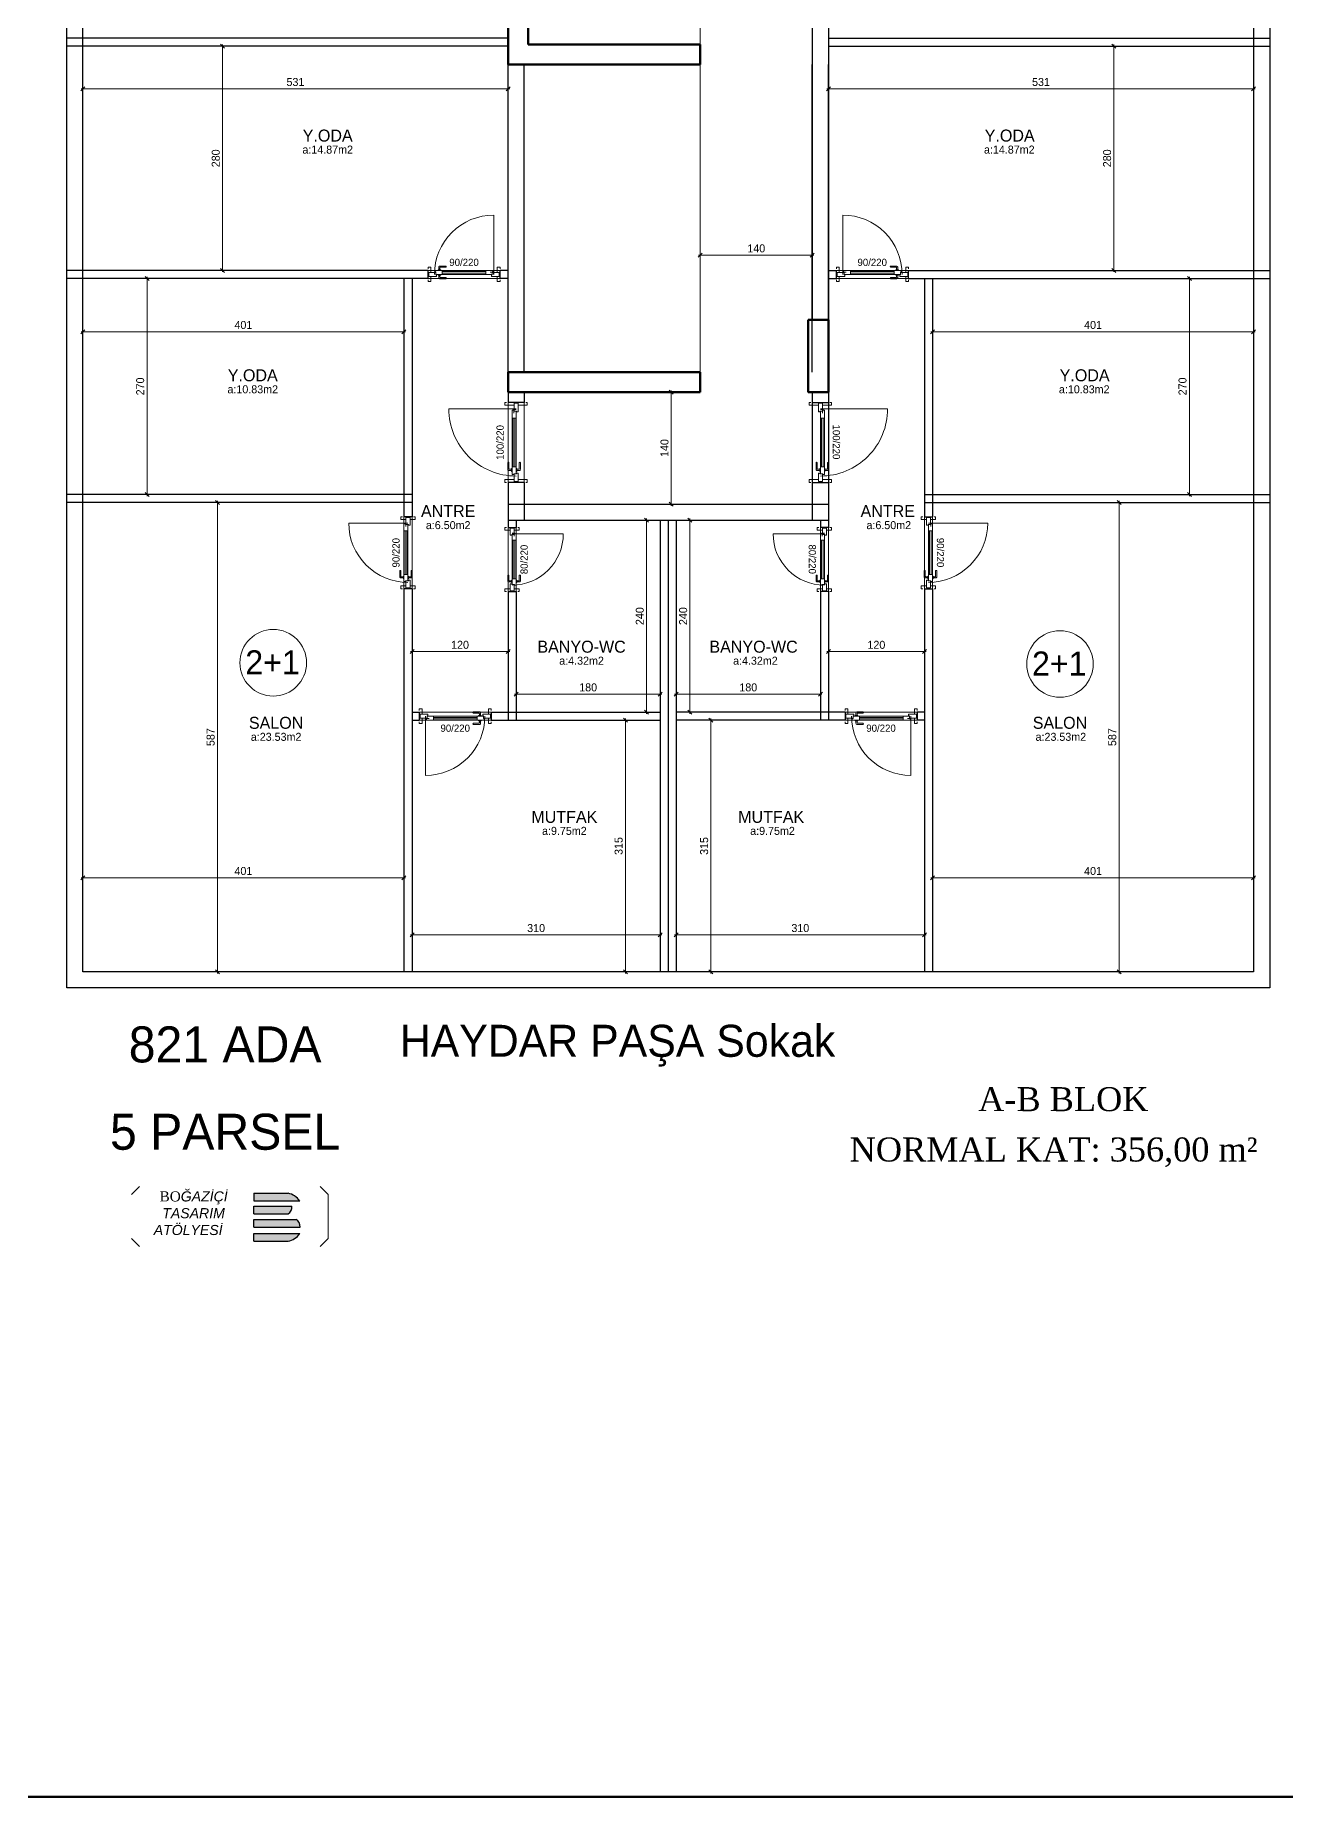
# Model space of a CAD drawing. Header units: centimetres. Extents: x 562865 to 1310255, y -148070 to 32737.
# Drawn here: x 620507 to 622069, y 1508 to 3708 of the extents above; entities that cross this region are included whole.
import ezdxf
from ezdxf.enums import TextEntityAlignment as Align

# ---------------------------------------------------------------- set-up
doc = ezdxf.new("R2010")
doc.units = ezdxf.units.CM
doc.header["$LTSCALE"] = 2.5
doc.layers.get('0').update_dxf_attribs({"color": 86})
for name, color, linetype, lineweight in [('_grns-03_Arka', 33, 'Continuous', 0), ('DUVAR', 4, 'Continuous', 30), ('duvar-kesim', 7, 'Continuous', 0), ('iç ölçü', 106, 'Continuous', 18), ('kapi', 9, 'Continuous', 0), ('kolon', 1, 'Continuous', 53), ('Z_YOL_ADI', 7, 'Continuous', 0)]:
    doc.layers.add(name, color=color, linetype=linetype, lineweight=lineweight)
for name, color, linetype in [('alan', 7, 'Continuous'), ('kapi-yazi', 7, 'Continuous'), ('mahal', 7, 'Continuous')]:
    doc.layers.add(name, color=color, linetype=linetype)
doc.styles.add('autodim', font='times.ttf')
doc.styles.add('PINAR', font='comic.ttf')
doc.dimstyles.new('TEMİZ ÖLÇÜ', dxfattribs={"dimtxt": 10, "dimasz": 5, "dimexe": 1.8, "dimexo": 0.625, "dimgap": 3, "dimtad": 1, "dimdec": 0, "dimrnd": 0.5, "dimzin": 1, "dimdsep": 46, "dimtxsty": 'PINAR', "dimblk": 'OBLIQUE', "dimcen": 0.9, "dimdle": 2, "dimclrd": 256, "dimclre": 256, "dimclrt": 7, "dimadec": 0, "dimazin": 0, "dimtfac": 1, "dimtdec": 0, "dimtofl": 0, "dimtmove": 2, "dimatfit": 2, "dimfxl": 10, "dimfxlon": 1, "dimlwd": -1, "dimlwe": -1, "dimarcsym": 0})

# ---------------------------------------------------------------- blocks, each defined once
blk = doc.blocks.new('fm-door1')
at = {"linetype": 'Continuous'}
for p, q in [((0, 25), (0, -25)), ((100, 25), (0, 25)), ((80, 32), (80, 0)), ((84, 28), (128, 28)), ((90, 50), (910, 50)), ((90, 50), (90, 30)), ((100, 30), (90, 30)), ((100, 30), (100, -5)), ((100, 30), (100, -5)), ((100, 0), (900, 0)), ((190, 50), (190, 0)), ((810, 50), (810, 0)), ((910, 30), (900, 30)), ((900, 30), (900, -5)), ((900, 25), (1000, 25)), ((910, 50), (910, 30)), ((1000, 25), (1000, -25)), ((110, -25), (0, -25)), ((100, -5), (110, -5)), ((110, -5), (100, -5)), ((110, -5), (110, -25)), ((110, -25), (110, -5)), ((890, -25), (890, -5)), ((890, -5), (900, -5)), ((890, -25), (1000, -25))]:
    blk.add_line(p, q, dxfattribs=at)
at = {"color": 8, "linetype": 'Continuous'}
for p, q in [((190, 35), (810, 35)), ((190, 15), (810, 15))]:
    blk.add_line(p, q, dxfattribs=at)
at = {"linetype": 'Continuous'}
for points in [[(858, 58), (858, 89, 0.414214), (842, 104), (759, 104, 1), (759, 89), (835, 89, -0.414214), (842, 81), (842, 58)], [(858, -8), (858, -39, -0.414214), (842, -54), (759, -54, -1), (759, -39), (835, -39, 0.414214), (842, -31), (842, -8)]]:
    blk.add_lwpolyline(points, format="xyb", dxfattribs=at)
for points in [[(869, 50), (869, 58), (831, 58), (831, 50)], [(869, 0), (869, -8), (831, -8), (831, 0)]]:
    blk.add_lwpolyline(points, dxfattribs=at)
blk.add_circle((84, 32), 4.26, dxfattribs=at)
blk = doc.blocks.new('_Oblique')
at = {"color": 0, "linetype": 'ByBlock', "lineweight": -2}
blk.add_line((-0.5, -0.5), (0.5, 0.5), dxfattribs=at)
blk = doc.blocks.new('*D1043')
at = {"layer": 'Defpoints', "color": 0}
for p in [(620632.1, 3404.7), (620632.1, 3134.7), (620646.8, 3134.7)]:
    blk.add_point(p, dxfattribs=at)
at = {"layer": 'iç ölçü'}
for p, q in [((620636.8, 3404.7), (620648.6, 3404.7)), ((620646.8, 3406.7), (620646.8, 3132.7)), ((620636.8, 3134.7), (620648.6, 3134.7))]:
    blk.add_line(p, q, dxfattribs=at)
at = {"layer": 'iç ölçü', "linetype": 'ByBlock', "xscale": 5, "yscale": 5, "zscale": 5}
for p, rotation in [((620646.8, 3404.7), 90), ((620646.8, 3134.7), 270)]:
    blk.add_blockref('_Oblique', p, dxfattribs=dict(at, rotation=rotation))
at = {"layer": 'iç ölçü', "color": 7, "insert": (620638.3, 3269.7), "char_height": 10, "attachment_point": 5, "rotation": 90, "style": 'PINAR'}
blk.add_mtext('270', dxfattribs=at)
blk = doc.blocks.new('*D1044')
at = {"layer": 'Defpoints', "color": 0}
for p in [(620566.5, 3365.2), (620967.7, 3365.2), (620967.7, 3338)]:
    blk.add_point(p, dxfattribs=at)
at = {"layer": 'iç ölçü'}
for p, q in [((620566.5, 3348), (620566.5, 3336.2)), ((620967.7, 3348), (620967.7, 3336.2)), ((620564.5, 3338), (620969.7, 3338))]:
    blk.add_line(p, q, dxfattribs=at)
at = {"layer": 'iç ölçü', "linetype": 'ByBlock', "xscale": 5, "yscale": 5, "zscale": 5, "rotation": 180}
blk.add_blockref('_Oblique', (620566.5, 3338), dxfattribs=at)
at = {"layer": 'iç ölçü', "linetype": 'ByBlock', "xscale": 5, "yscale": 5, "zscale": 5}
blk.add_blockref('_Oblique', (620967.7, 3338), dxfattribs=at)
at = {"layer": 'iç ölçü', "color": 7, "insert": (620767.1, 3346.4), "char_height": 10, "attachment_point": 5, "style": 'PINAR'}
blk.add_mtext('401', dxfattribs=at)
blk = doc.blocks.new('*D1045')
at = {"layer": 'Defpoints', "color": 0}
for p in [(620833.4, 3694.7), (620741, 3414.7), (620833.4, 3414.7)]:
    blk.add_point(p, dxfattribs=at)
at = {"layer": 'iç ölçü'}
for p, q in [((620751, 3694.7), (620739.2, 3694.7)), ((620741, 3696.7), (620741, 3412.7)), ((620751, 3414.7), (620739.2, 3414.7))]:
    blk.add_line(p, q, dxfattribs=at)
at = {"layer": 'iç ölçü', "linetype": 'ByBlock', "xscale": 5, "yscale": 5, "zscale": 5}
for p, rotation in [((620741, 3694.7), 90), ((620741, 3414.7), 270)]:
    blk.add_blockref('_Oblique', p, dxfattribs=dict(at, rotation=rotation))
at = {"layer": 'iç ölçü', "color": 7, "insert": (620732.6, 3554.7), "char_height": 10, "attachment_point": 5, "rotation": 90, "style": 'PINAR'}
blk.add_mtext('280', dxfattribs=at)
blk = doc.blocks.new('*D1046')
at = {"layer": 'Defpoints', "color": 0}
for p in [(620566.5, 3640.6), (621097.7, 3641.6), (621097.7, 3640.6)]:
    blk.add_point(p, dxfattribs=at)
at = {"layer": 'iç ölçü'}
for p, q in [((620564.5, 3641.6), (621099.7, 3641.6)), ((620566.5, 3641.2), (620566.5, 3643.4)), ((621097.7, 3641.2), (621097.7, 3643.4))]:
    blk.add_line(p, q, dxfattribs=at)
at = {"layer": 'iç ölçü', "linetype": 'ByBlock', "xscale": 5, "yscale": 5, "zscale": 5, "rotation": 180}
blk.add_blockref('_Oblique', (620566.5, 3641.6), dxfattribs=at)
at = {"layer": 'iç ölçü', "linetype": 'ByBlock', "xscale": 5, "yscale": 5, "zscale": 5}
blk.add_blockref('_Oblique', (621097.7, 3641.6), dxfattribs=at)
at = {"layer": 'iç ölçü', "color": 7, "insert": (620832.1, 3650), "char_height": 10, "attachment_point": 5, "style": 'PINAR'}
blk.add_mtext('531', dxfattribs=at)
blk = doc.blocks.new('*D1047')
at = {"layer": 'Defpoints', "color": 0}
for p in [(620812.5, 3124.7), (620734.6, 2538.3), (620812.5, 2538.3)]:
    blk.add_point(p, dxfattribs=at)
at = {"layer": 'iç ölçü'}
for p, q in [((620734.6, 3126.7), (620734.6, 2536.3)), ((620744.6, 3124.7), (620732.8, 3124.7)), ((620744.6, 2538.3), (620732.8, 2538.3))]:
    blk.add_line(p, q, dxfattribs=at)
at = {"layer": 'iç ölçü', "linetype": 'ByBlock', "xscale": 5, "yscale": 5, "zscale": 5}
for p, rotation in [((620734.6, 3124.7), 90), ((620734.6, 2538.3), 270)]:
    blk.add_blockref('_Oblique', p, dxfattribs=dict(at, rotation=rotation))
at = {"layer": 'iç ölçü', "color": 7, "insert": (620726.2, 2831.5), "char_height": 10, "attachment_point": 5, "rotation": 90, "style": 'PINAR'}
blk.add_mtext('587', dxfattribs=at)
blk = doc.blocks.new('*D1048')
at = {"layer": 'Defpoints', "color": 0}
for p in [(620566.5, 2678.1), (620967.7, 2678.1), (620967.7, 2655.8)]:
    blk.add_point(p, dxfattribs=at)
at = {"layer": 'iç ölçü'}
for p, q in [((620566.5, 2665.8), (620566.5, 2654)), ((620967.7, 2665.8), (620967.7, 2654)), ((620564.5, 2655.8), (620969.7, 2655.8))]:
    blk.add_line(p, q, dxfattribs=at)
at = {"layer": 'iç ölçü', "linetype": 'ByBlock', "xscale": 5, "yscale": 5, "zscale": 5, "rotation": 180}
blk.add_blockref('_Oblique', (620566.5, 2655.8), dxfattribs=at)
at = {"layer": 'iç ölçü', "linetype": 'ByBlock', "xscale": 5, "yscale": 5, "zscale": 5}
blk.add_blockref('_Oblique', (620967.7, 2655.8), dxfattribs=at)
at = {"layer": 'iç ölçü', "color": 7, "insert": (620767.1, 2664.2), "char_height": 10, "attachment_point": 5, "style": 'PINAR'}
blk.add_mtext('401', dxfattribs=at)
blk = doc.blocks.new('*D1049')
at = {"layer": 'Defpoints', "color": 0}
for p in [(621182.2, 2852.7), (621182.2, 2538.3), (621244.3, 2538.3)]:
    blk.add_point(p, dxfattribs=at)
at = {"layer": 'iç ölçü'}
for p, q in [((621234.3, 2852.7), (621246.1, 2852.7)), ((621244.3, 2854.7), (621244.3, 2536.3)), ((621234.3, 2538.3), (621246.1, 2538.3))]:
    blk.add_line(p, q, dxfattribs=at)
at = {"layer": 'iç ölçü', "linetype": 'ByBlock', "xscale": 5, "yscale": 5, "zscale": 5}
for p, rotation in [((621244.3, 2852.7), 90), ((621244.3, 2538.3), 270)]:
    blk.add_blockref('_Oblique', p, dxfattribs=dict(at, rotation=rotation))
at = {"layer": 'iç ölçü', "color": 7, "insert": (621235.8, 2695.5), "char_height": 10, "attachment_point": 5, "rotation": 90, "style": 'PINAR'}
blk.add_mtext('315', dxfattribs=at)
blk = doc.blocks.new('*D1050')
at = {"layer": 'Defpoints', "color": 0}
for p in [(620977.7, 2605.6), (621287.7, 2605.6), (620977.7, 2584.4)]:
    blk.add_point(p, dxfattribs=at)
at = {"layer": 'iç ölçü'}
for p, q in [((621289.7, 2584.4), (620975.7, 2584.4)), ((620977.7, 2594.4), (620977.7, 2582.6)), ((621287.7, 2594.4), (621287.7, 2582.6))]:
    blk.add_line(p, q, dxfattribs=at)
at = {"layer": 'iç ölçü', "linetype": 'ByBlock', "xscale": 5, "yscale": 5, "zscale": 5, "rotation": 180}
blk.add_blockref('_Oblique', (620977.7, 2584.4), dxfattribs=at)
at = {"layer": 'iç ölçü', "linetype": 'ByBlock', "xscale": 5, "yscale": 5, "zscale": 5}
blk.add_blockref('_Oblique', (621287.7, 2584.4), dxfattribs=at)
at = {"layer": 'iç ölçü', "color": 7, "insert": (621132.7, 2592.9), "char_height": 10, "attachment_point": 5, "style": 'PINAR'}
blk.add_mtext('310', dxfattribs=at)
blk = doc.blocks.new('*D1051')
at = {"layer": 'Defpoints', "color": 0}
for p in [(621219.7, 3102.7), (621270.6, 3102.7), (621219.7, 2862.7)]:
    blk.add_point(p, dxfattribs=at)
at = {"layer": 'iç ölçü'}
for p, q in [((621270.6, 2860.7), (621270.6, 3104.7)), ((621260.6, 3102.7), (621272.4, 3102.7)), ((621260.6, 2862.7), (621272.4, 2862.7))]:
    blk.add_line(p, q, dxfattribs=at)
at = {"layer": 'iç ölçü', "linetype": 'ByBlock', "xscale": 5, "yscale": 5, "zscale": 5}
for p, rotation in [((621270.6, 3102.7), 90), ((621270.6, 2862.7), 270)]:
    blk.add_blockref('_Oblique', p, dxfattribs=dict(at, rotation=rotation))
at = {"layer": 'iç ölçü', "color": 7, "insert": (621262.2, 2982.7), "char_height": 10, "attachment_point": 5, "rotation": 90, "style": 'PINAR'}
blk.add_mtext('240', dxfattribs=at)
blk = doc.blocks.new('*D1052')
at = {"layer": 'Defpoints', "color": 0}
for p in [(621287.7, 3051.9), (621107.7, 2983.8), (621107.7, 2885.2)]:
    blk.add_point(p, dxfattribs=at)
at = {"layer": 'iç ölçü'}
for p, q in [((621289.7, 2885.2), (621105.7, 2885.2)), ((621107.7, 2895.2), (621107.7, 2883.4)), ((621287.7, 2895.2), (621287.7, 2883.4))]:
    blk.add_line(p, q, dxfattribs=at)
at = {"layer": 'iç ölçü', "linetype": 'ByBlock', "xscale": 5, "yscale": 5, "zscale": 5, "rotation": 180}
blk.add_blockref('_Oblique', (621107.7, 2885.2), dxfattribs=at)
at = {"layer": 'iç ölçü', "linetype": 'ByBlock', "xscale": 5, "yscale": 5, "zscale": 5}
blk.add_blockref('_Oblique', (621287.7, 2885.2), dxfattribs=at)
at = {"layer": 'iç ölçü', "color": 7, "insert": (621197.7, 2893.6), "char_height": 10, "attachment_point": 5, "style": 'PINAR'}
blk.add_mtext('180', dxfattribs=at)
blk = doc.blocks.new('*D1053')
at = {"layer": 'Defpoints', "color": 0}
for p in [(620977.7, 2938.4), (620977.7, 2907.1), (621097.7, 2907.1)]:
    blk.add_point(p, dxfattribs=at)
at = {"layer": 'iç ölçü'}
for p, q in [((621099.7, 2938.4), (620975.7, 2938.4)), ((620977.7, 2928.4), (620977.7, 2940.2)), ((621097.7, 2928.4), (621097.7, 2940.2))]:
    blk.add_line(p, q, dxfattribs=at)
at = {"layer": 'iç ölçü', "linetype": 'ByBlock', "xscale": 5, "yscale": 5, "zscale": 5, "rotation": 180}
blk.add_blockref('_Oblique', (620977.7, 2938.4), dxfattribs=at)
at = {"layer": 'iç ölçü', "linetype": 'ByBlock', "xscale": 5, "yscale": 5, "zscale": 5}
blk.add_blockref('_Oblique', (621097.7, 2938.4), dxfattribs=at)
at = {"layer": 'iç ölçü', "color": 7, "insert": (621037.7, 2946.8), "char_height": 10, "attachment_point": 5, "style": 'PINAR'}
blk.add_mtext('120', dxfattribs=at)
blk = doc.blocks.new('*D1054')
at = {"layer": 'Defpoints', "color": 0}
for p in [(621253.2, 3262.7), (621253.2, 3122.7), (621301.5, 3122.7)]:
    blk.add_point(p, dxfattribs=at)
at = {"layer": 'iç ölçü'}
for p, q in [((621291.5, 3262.7), (621303.3, 3262.7)), ((621301.5, 3264.7), (621301.5, 3120.7)), ((621291.5, 3122.7), (621303.3, 3122.7))]:
    blk.add_line(p, q, dxfattribs=at)
at = {"layer": 'iç ölçü', "linetype": 'ByBlock', "xscale": 5, "yscale": 5, "zscale": 5}
for p, rotation in [((621301.5, 3262.7), 90), ((621301.5, 3122.7), 270)]:
    blk.add_blockref('_Oblique', p, dxfattribs=dict(at, rotation=rotation))
at = {"layer": 'iç ölçü', "color": 7, "insert": (621293.1, 3192.7), "char_height": 10, "attachment_point": 5, "rotation": 90, "style": 'PINAR'}
blk.add_mtext('140', dxfattribs=at)
blk = doc.blocks.new('*D1055')
at = {"layer": 'Defpoints', "color": 0}
for p in [(621477.7, 3433.7), (621337.7, 3414.4), (621477.7, 3414.4)]:
    blk.add_point(p, dxfattribs=at)
at = {"layer": 'iç ölçü'}
for p, q in [((621335.7, 3433.7), (621479.7, 3433.7)), ((621337.7, 3423.7), (621337.7, 3435.5)), ((621477.7, 3423.7), (621477.7, 3435.5))]:
    blk.add_line(p, q, dxfattribs=at)
at = {"layer": 'iç ölçü', "linetype": 'ByBlock', "xscale": 5, "yscale": 5, "zscale": 5, "rotation": 180}
blk.add_blockref('_Oblique', (621337.7, 3433.7), dxfattribs=at)
at = {"layer": 'iç ölçü', "linetype": 'ByBlock', "xscale": 5, "yscale": 5, "zscale": 5}
blk.add_blockref('_Oblique', (621477.7, 3433.7), dxfattribs=at)
at = {"layer": 'iç ölçü', "color": 7, "insert": (621407.7, 3442.1), "char_height": 10, "attachment_point": 5, "style": 'PINAR'}
blk.add_mtext('140', dxfattribs=at)
blk = doc.blocks.new('*D1056')
at = {"layer": 'Defpoints', "color": 0}
for p in [(621963.4, 3404.7), (621948.6, 3134.7), (621963.4, 3134.7)]:
    blk.add_point(p, dxfattribs=at)
at = {"layer": 'iç ölçü'}
for p, q in [((621958.6, 3404.7), (621946.8, 3404.7)), ((621948.6, 3406.7), (621948.6, 3132.7)), ((621958.6, 3134.7), (621946.8, 3134.7))]:
    blk.add_line(p, q, dxfattribs=at)
at = {"layer": 'iç ölçü', "linetype": 'ByBlock', "xscale": 5, "yscale": 5, "zscale": 5}
for p, rotation in [((621948.6, 3404.7), 90), ((621948.6, 3134.7), 270)]:
    blk.add_blockref('_Oblique', p, dxfattribs=dict(at, rotation=rotation))
at = {"layer": 'iç ölçü', "color": 7, "insert": (621940.1, 3269.7), "char_height": 10, "attachment_point": 5, "rotation": 90, "style": 'PINAR'}
blk.add_mtext('270', dxfattribs=at)
blk = doc.blocks.new('*D1057')
at = {"layer": 'Defpoints', "color": 0}
for p in [(621627.7, 3365.2), (622028.9, 3365.2), (621627.7, 3338)]:
    blk.add_point(p, dxfattribs=at)
at = {"layer": 'iç ölçü'}
for p, q in [((621627.7, 3348), (621627.7, 3336.2)), ((622028.9, 3348), (622028.9, 3336.2)), ((622030.9, 3338), (621625.7, 3338))]:
    blk.add_line(p, q, dxfattribs=at)
at = {"layer": 'iç ölçü', "linetype": 'ByBlock', "xscale": 5, "yscale": 5, "zscale": 5, "rotation": 180}
blk.add_blockref('_Oblique', (621627.7, 3338), dxfattribs=at)
at = {"layer": 'iç ölçü', "linetype": 'ByBlock', "xscale": 5, "yscale": 5, "zscale": 5}
blk.add_blockref('_Oblique', (622028.9, 3338), dxfattribs=at)
at = {"layer": 'iç ölçü', "color": 7, "insert": (621828.3, 3346.4), "char_height": 10, "attachment_point": 5, "style": 'PINAR'}
blk.add_mtext('401', dxfattribs=at)
blk = doc.blocks.new('*D1058')
at = {"layer": 'Defpoints', "color": 0}
for p in [(621762, 3694.7), (621762, 3414.7), (621854.4, 3414.7)]:
    blk.add_point(p, dxfattribs=at)
at = {"layer": 'iç ölçü'}
for p, q in [((621844.4, 3694.7), (621856.2, 3694.7)), ((621854.4, 3696.7), (621854.4, 3412.7)), ((621844.4, 3414.7), (621856.2, 3414.7))]:
    blk.add_line(p, q, dxfattribs=at)
at = {"layer": 'iç ölçü', "linetype": 'ByBlock', "xscale": 5, "yscale": 5, "zscale": 5}
for p, rotation in [((621854.4, 3694.7), 90), ((621854.4, 3414.7), 270)]:
    blk.add_blockref('_Oblique', p, dxfattribs=dict(at, rotation=rotation))
at = {"layer": 'iç ölçü', "color": 7, "insert": (621845.9, 3554.7), "char_height": 10, "attachment_point": 5, "rotation": 90, "style": 'PINAR'}
blk.add_mtext('280', dxfattribs=at)
blk = doc.blocks.new('*D1059')
at = {"layer": 'Defpoints', "color": 0}
for p in [(621497.7, 3641.6), (621497.7, 3640.6), (622028.9, 3640.6)]:
    blk.add_point(p, dxfattribs=at)
at = {"layer": 'iç ölçü'}
for p, q in [((622030.9, 3641.6), (621495.7, 3641.6)), ((621497.7, 3641.2), (621497.7, 3643.4)), ((622028.9, 3641.2), (622028.9, 3643.4))]:
    blk.add_line(p, q, dxfattribs=at)
at = {"layer": 'iç ölçü', "linetype": 'ByBlock', "xscale": 5, "yscale": 5, "zscale": 5, "rotation": 180}
blk.add_blockref('_Oblique', (621497.7, 3641.6), dxfattribs=at)
at = {"layer": 'iç ölçü', "linetype": 'ByBlock', "xscale": 5, "yscale": 5, "zscale": 5}
blk.add_blockref('_Oblique', (622028.9, 3641.6), dxfattribs=at)
at = {"layer": 'iç ölçü', "color": 7, "insert": (621763.3, 3650), "char_height": 10, "attachment_point": 5, "style": 'PINAR'}
blk.add_mtext('531', dxfattribs=at)
blk = doc.blocks.new('*D1060')
at = {"layer": 'Defpoints', "color": 0}
for p in [(621782.9, 3124.7), (621782.9, 2538.3), (621860.8, 2538.3)]:
    blk.add_point(p, dxfattribs=at)
at = {"layer": 'iç ölçü'}
for p, q in [((621860.8, 3126.7), (621860.8, 2536.3)), ((621850.8, 3124.7), (621862.6, 3124.7)), ((621850.8, 2538.3), (621862.6, 2538.3))]:
    blk.add_line(p, q, dxfattribs=at)
at = {"layer": 'iç ölçü', "linetype": 'ByBlock', "xscale": 5, "yscale": 5, "zscale": 5}
for p, rotation in [((621860.8, 3124.7), 90), ((621860.8, 2538.3), 270)]:
    blk.add_blockref('_Oblique', p, dxfattribs=dict(at, rotation=rotation))
at = {"layer": 'iç ölçü', "color": 7, "insert": (621852.3, 2831.5), "char_height": 10, "attachment_point": 5, "rotation": 90, "style": 'PINAR'}
blk.add_mtext('587', dxfattribs=at)
blk = doc.blocks.new('*D1061')
at = {"layer": 'Defpoints', "color": 0}
for p in [(621627.7, 2678.1), (622028.9, 2678.1), (621627.7, 2655.8)]:
    blk.add_point(p, dxfattribs=at)
at = {"layer": 'iç ölçü'}
for p, q in [((621627.7, 2665.8), (621627.7, 2654)), ((622028.9, 2665.8), (622028.9, 2654)), ((622030.9, 2655.8), (621625.7, 2655.8))]:
    blk.add_line(p, q, dxfattribs=at)
at = {"layer": 'iç ölçü', "linetype": 'ByBlock', "xscale": 5, "yscale": 5, "zscale": 5, "rotation": 180}
blk.add_blockref('_Oblique', (621627.7, 2655.8), dxfattribs=at)
at = {"layer": 'iç ölçü', "linetype": 'ByBlock', "xscale": 5, "yscale": 5, "zscale": 5}
blk.add_blockref('_Oblique', (622028.9, 2655.8), dxfattribs=at)
at = {"layer": 'iç ölçü', "color": 7, "insert": (621828.3, 2664.2), "char_height": 10, "attachment_point": 5, "style": 'PINAR'}
blk.add_mtext('401', dxfattribs=at)
blk = doc.blocks.new('*D1062')
at = {"layer": 'Defpoints', "color": 0}
for p in [(621413.2, 2852.7), (621351.1, 2538.3), (621413.2, 2538.3)]:
    blk.add_point(p, dxfattribs=at)
at = {"layer": 'iç ölçü'}
for p, q in [((621361.1, 2852.7), (621349.3, 2852.7)), ((621351.1, 2854.7), (621351.1, 2536.3)), ((621361.1, 2538.3), (621349.3, 2538.3))]:
    blk.add_line(p, q, dxfattribs=at)
at = {"layer": 'iç ölçü', "linetype": 'ByBlock', "xscale": 5, "yscale": 5, "zscale": 5}
for p, rotation in [((621351.1, 2852.7), 90), ((621351.1, 2538.3), 270)]:
    blk.add_blockref('_Oblique', p, dxfattribs=dict(at, rotation=rotation))
at = {"layer": 'iç ölçü', "color": 7, "insert": (621342.6, 2695.5), "char_height": 10, "attachment_point": 5, "rotation": 90, "style": 'PINAR'}
blk.add_mtext('315', dxfattribs=at)
blk = doc.blocks.new('*D1063')
at = {"layer": 'Defpoints', "color": 0}
for p in [(621307.7, 2605.6), (621617.7, 2605.6), (621617.7, 2584.4)]:
    blk.add_point(p, dxfattribs=at)
at = {"layer": 'iç ölçü'}
for p, q in [((621305.7, 2584.4), (621619.7, 2584.4)), ((621307.7, 2594.4), (621307.7, 2582.6)), ((621617.7, 2594.4), (621617.7, 2582.6))]:
    blk.add_line(p, q, dxfattribs=at)
at = {"layer": 'iç ölçü', "linetype": 'ByBlock', "xscale": 5, "yscale": 5, "zscale": 5, "rotation": 180}
blk.add_blockref('_Oblique', (621307.7, 2584.4), dxfattribs=at)
at = {"layer": 'iç ölçü', "linetype": 'ByBlock', "xscale": 5, "yscale": 5, "zscale": 5}
blk.add_blockref('_Oblique', (621617.7, 2584.4), dxfattribs=at)
at = {"layer": 'iç ölçü', "color": 7, "insert": (621462.7, 2592.9), "char_height": 10, "attachment_point": 5, "style": 'PINAR'}
blk.add_mtext('310', dxfattribs=at)
blk = doc.blocks.new('*D1064')
at = {"layer": 'Defpoints', "color": 0}
for p in [(621324.8, 3102.7), (621375.7, 3102.7), (621375.7, 2862.7)]:
    blk.add_point(p, dxfattribs=at)
at = {"layer": 'iç ölçü'}
for p, q in [((621324.8, 2860.7), (621324.8, 3104.7)), ((621334.8, 3102.7), (621323, 3102.7)), ((621334.8, 2862.7), (621323, 2862.7))]:
    blk.add_line(p, q, dxfattribs=at)
at = {"layer": 'iç ölçü', "linetype": 'ByBlock', "xscale": 5, "yscale": 5, "zscale": 5}
for p, rotation in [((621324.8, 3102.7), 90), ((621324.8, 2862.7), 270)]:
    blk.add_blockref('_Oblique', p, dxfattribs=dict(at, rotation=rotation))
at = {"layer": 'iç ölçü', "color": 7, "insert": (621316.4, 2982.7), "char_height": 10, "attachment_point": 5, "rotation": 90, "style": 'PINAR'}
blk.add_mtext('240', dxfattribs=at)
blk = doc.blocks.new('*D1065')
at = {"layer": 'Defpoints', "color": 0}
for p in [(621307.7, 3051.9), (621487.7, 2983.8), (621487.7, 2885.2)]:
    blk.add_point(p, dxfattribs=at)
at = {"layer": 'iç ölçü'}
for p, q in [((621305.7, 2885.2), (621489.7, 2885.2)), ((621307.7, 2895.2), (621307.7, 2883.4)), ((621487.7, 2895.2), (621487.7, 2883.4))]:
    blk.add_line(p, q, dxfattribs=at)
at = {"layer": 'iç ölçü', "linetype": 'ByBlock', "xscale": 5, "yscale": 5, "zscale": 5, "rotation": 180}
blk.add_blockref('_Oblique', (621307.7, 2885.2), dxfattribs=at)
at = {"layer": 'iç ölçü', "linetype": 'ByBlock', "xscale": 5, "yscale": 5, "zscale": 5}
blk.add_blockref('_Oblique', (621487.7, 2885.2), dxfattribs=at)
at = {"layer": 'iç ölçü', "color": 7, "insert": (621397.7, 2893.6), "char_height": 10, "attachment_point": 5, "style": 'PINAR'}
blk.add_mtext('180', dxfattribs=at)
blk = doc.blocks.new('*D1066')
at = {"layer": 'Defpoints', "color": 0}
for p in [(621617.7, 2938.4), (621497.7, 2907.1), (621617.7, 2907.1)]:
    blk.add_point(p, dxfattribs=at)
at = {"layer": 'iç ölçü'}
for p, q in [((621495.7, 2938.4), (621619.7, 2938.4)), ((621497.7, 2928.4), (621497.7, 2940.2)), ((621617.7, 2928.4), (621617.7, 2940.2))]:
    blk.add_line(p, q, dxfattribs=at)
at = {"layer": 'iç ölçü', "linetype": 'ByBlock', "xscale": 5, "yscale": 5, "zscale": 5, "rotation": 180}
blk.add_blockref('_Oblique', (621497.7, 2938.4), dxfattribs=at)
at = {"layer": 'iç ölçü', "linetype": 'ByBlock', "xscale": 5, "yscale": 5, "zscale": 5}
blk.add_blockref('_Oblique', (621617.7, 2938.4), dxfattribs=at)
at = {"layer": 'iç ölçü', "color": 7, "insert": (621557.7, 2946.8), "char_height": 10, "attachment_point": 5, "style": 'PINAR'}
blk.add_mtext('120', dxfattribs=at)
blk = doc.blocks.new('A$C1BDB261E')
at = {"layer": 'DUVAR'}
h = blk.add_hatch(color=41, dxfattribs=at)
h.dxf.hatch_style = 1
h.paths.add_polyline_path([(195.7, 57.1), (210.2, 57.1, 0.202686), (195.7, 66.8), (153.1, 66.8), (153.1, 57.1)])
h.paths.add_polyline_path([(153.1, 50.6), (153.1, 40.9), (195.7, 40.9, 0.299894), (200.5, 50.6), (195.7, 50.6)])
h.paths.add_polyline_path([(210.7, 24.4, 0.299894), (205.8, 34.1), (201, 34.1), (153.1, 34.1), (153.1, 24.4)])
h.paths.add_polyline_path([(195.7, 6.7, 0.202686), (210.2, 16.4), (195.7, 16.4), (153.1, 16.4), (153.1, 6.7)])
at = {"layer": '_grns-03_Arka'}
for p, q in [((0, 65), (10, 75)), ((245.7, 65), (235.7, 75)), ((245.7, 65), (245.7, 10)), ((10, 0), (0, 10)), ((235.7, 0), (245.7, 10))]:
    blk.add_line(p, q, dxfattribs=at)
at = {"layer": 'DUVAR', "color": 41}
for p, q in [((153.1, 66.8), (153.1, 57.1)), ((153.1, 66.8), (195.7, 66.8)), ((153.1, 57.1), (195.7, 57.1)), ((153.1, 40.9), (153.1, 50.6)), ((153.1, 50.6), (195.7, 50.6)), ((195.7, 57.1), (210.2, 57.1)), ((195.7, 50.6), (200.5, 50.6)), ((153.1, 40.9), (195.7, 40.9)), ((153.1, 24.4), (153.1, 34.1)), ((153.1, 34.1), (201, 34.1)), ((153.1, 24.4), (210.7, 24.4)), ((201, 34.1), (205.8, 34.1)), ((153.1, 6.7), (153.1, 16.4)), ((153.1, 16.4), (195.7, 16.4)), ((153.1, 6.7), (195.7, 6.7)), ((195.7, 16.4), (210.2, 16.4))]:
    blk.add_line(p, q, dxfattribs=at)
for centre, radius, start, end in [((191.5, 44.7), 22.4, 33.3943, 79.2256), ((190.8, 49.4), 9.84, 300.0476, 6.8223), ((200.9, 25.6), 9.84, 353.1777, 59.9524), ((191.5, 28.7), 22.4, 280.7744, 326.6057)]:
    blk.add_arc(centre, radius, start, end, dxfattribs=at)
at = {"insert": (22.8, 69.1), "char_height": 12.589, "width": 119.549, "attachment_point": 1, "style": 'autodim'}
blk.add_mtext('\\pi12.452;BO{\\fArial|b0|i1|c162|p34;ĞAZİÇİ \\P\\pi15.789;TASARIM \\P\\pi5.1217;ATÖLYESİ}', dxfattribs=at)

msp = doc.modelspace()

# ---------------------------------------------------------------- linework, layer by layer
at = {"layer": 'DUVAR'}
for p, q in [((621477.7, 4056.7), (621477.7, 3352.7)), ((621497.7, 4056.7), (621497.7, 3352.7)), ((621097.7, 3704.7), (620546.5, 3704.7)), ((621097.7, 3704.7), (620546.5, 3704.7)), ((621497.7, 3704.7), (622048.9, 3704.7)), ((621497.7, 3704.7), (622048.9, 3704.7)), ((621097.7, 3694.7), (620546.5, 3694.7)), ((621097.7, 3694.7), (620546.5, 3694.7)), ((621497.7, 3694.7), (622048.9, 3694.7)), ((621497.7, 3694.7), (622048.9, 3694.7)), ((621097.7, 3287.7), (621097.7, 3671.7)), ((621117.7, 3287.7), (621117.7, 3671.7)), ((621477.7, 3287.7), (621477.7, 3671.7)), ((621497.7, 3287.7), (621497.7, 3671.7)), ((620997.7, 3414.7), (620546.5, 3414.7)), ((620997.7, 3404.7), (620997.7, 3414.7)), ((621097.7, 3414.7), (621087.7, 3414.7)), ((621087.7, 3404.7), (621087.7, 3414.7)), ((621497.7, 3414.7), (621507.8, 3414.7)), ((621507.8, 3404.7), (621507.8, 3414.7)), ((621597.8, 3414.7), (622048.9, 3414.7)), ((621597.8, 3404.7), (621597.8, 3414.7)), ((620997.7, 3404.7), (620546.5, 3404.7)), ((620967.7, 3404.7), (620967.7, 3106.9)), ((620977.7, 3404.7), (620977.7, 3106.9)), ((621097.7, 3404.7), (621087.7, 3404.7)), ((621497.7, 3404.7), (621507.8, 3404.7)), ((621597.8, 3404.7), (622048.9, 3404.7)), ((621617.7, 3404.7), (621617.7, 3106.9)), ((621627.7, 3404.7), (621627.7, 3106.9)), ((621097.7, 3262.7), (621097.7, 3249.7)), ((621117.7, 3262.7), (621117.7, 3249.7)), ((621477.7, 3262.7), (621477.7, 3102.7)), ((621477.7, 3262.7), (621477.7, 3249.7)), ((621497.7, 3262.7), (621497.7, 3102.7)), ((621497.7, 3262.7), (621497.7, 3249.7)), ((621117.7, 3249.7), (621097.7, 3249.7)), ((621477.7, 3249.7), (621497.7, 3249.7)), ((621097.7, 3149.7), (621097.7, 3093.5)), ((621117.7, 3149.7), (621097.7, 3149.7)), ((621117.7, 3149.7), (621117.7, 3102.7)), ((621477.7, 3149.7), (621477.7, 3102.7)), ((621477.7, 3149.7), (621497.7, 3149.7)), ((621497.7, 3149.7), (621497.7, 3093.5)), ((620977.7, 3134.7), (620546.5, 3134.7)), ((621617.7, 3134.7), (622048.9, 3134.7)), ((620977.7, 3124.7), (620546.5, 3124.7)), ((620977.7, 3106.9), (620967.7, 3106.9)), ((621097.7, 3122.7), (621497.7, 3122.7)), ((621617.7, 3124.7), (622048.9, 3124.7)), ((621617.7, 3106.9), (621627.7, 3106.9)), ((621097.7, 3102.7), (621497.7, 3102.7)), ((621097.7, 3093.5), (621107.7, 3093.5)), ((621107.7, 3102.7), (621107.7, 3093.5)), ((621287.7, 3102.7), (621287.7, 2538.3)), ((621287.7, 3102.7), (621287.7, 2538.3)), ((621297.7, 3102.7), (621297.7, 2538.3)), ((621297.7, 3102.7), (621297.7, 2538.3)), ((621307.7, 3102.7), (621307.7, 2538.3)), ((621307.7, 3102.7), (621307.7, 2538.3)), ((621487.7, 3102.7), (621487.7, 3093.5)), ((621497.7, 3093.5), (621487.7, 3093.5)), ((620967.7, 3016.9), (620967.7, 2538.3)), ((620977.7, 3016.9), (620967.7, 3016.9)), ((620977.7, 3016.9), (620977.7, 2538.3)), ((621617.7, 3016.9), (621617.7, 2538.3)), ((621617.7, 3016.9), (621627.7, 3016.9)), ((621627.7, 3016.9), (621627.7, 2538.3)), ((621097.7, 3013.5), (621097.7, 2852.7)), ((621097.7, 3013.5), (621107.7, 3013.5)), ((621107.7, 3013.5), (621107.7, 2852.7)), ((621487.7, 3013.5), (621487.7, 2852.7)), ((621497.7, 3013.5), (621487.7, 3013.5)), ((621497.7, 3013.5), (621497.7, 2852.7)), ((620977.7, 2862.7), (620986.7, 2862.7)), ((620986.7, 2862.7), (620986.7, 2852.7)), ((621076.7, 2862.7), (621287.7, 2862.7)), ((621076.7, 2862.7), (621076.7, 2852.7)), ((621518.7, 2862.7), (621307.7, 2862.7)), ((621518.7, 2862.7), (621518.7, 2852.7)), ((621617.7, 2862.7), (621608.7, 2862.7)), ((621608.7, 2862.7), (621608.7, 2852.7)), ((620977.7, 2852.7), (620986.7, 2852.7)), ((621076.7, 2852.7), (621287.7, 2852.7)), ((621518.7, 2852.7), (621307.7, 2852.7)), ((621617.7, 2852.7), (621608.7, 2852.7))]:
    msp.add_line(p, q, dxfattribs=at)
for points in [[(620546.5, 4891.2), (622048.9, 4891.2), (622048.9, 2518.3), (620546.5, 2518.3)], [(620566.5, 4871.2), (622028.9, 4871.2), (622028.9, 2538.3), (620566.5, 2538.3)]]:
    msp.add_lwpolyline(points, close=True, dxfattribs=at)
at = {"layer": 'duvar-kesim'}
for p, q in [((621087.7, 3414.7), (620997.7, 3414.7)), ((621507.8, 3414.7), (621597.8, 3414.7)), ((621087.7, 3404.7), (620997.7, 3404.7)), ((621507.8, 3404.7), (621597.8, 3404.7)), ((621097.7, 3249.7), (621097.7, 3149.7)), ((621117.7, 3249.7), (621117.7, 3149.7)), ((621477.7, 3249.7), (621477.7, 3149.7)), ((621497.7, 3249.7), (621497.7, 3149.7)), ((620967.7, 3106.9), (620967.7, 3016.9)), ((620977.7, 3106.9), (620977.7, 3016.9)), ((621617.7, 3106.9), (621617.7, 3016.9)), ((621627.7, 3106.9), (621627.7, 3016.9)), ((621097.7, 3093.5), (621097.7, 3013.5)), ((621107.7, 3093.5), (621107.7, 3013.5)), ((621487.7, 3093.5), (621487.7, 3013.5)), ((621497.7, 3093.5), (621497.7, 3013.5)), ((620986.7, 2862.7), (621076.7, 2862.7)), ((621608.7, 2862.7), (621518.7, 2862.7)), ((620986.7, 2852.7), (621076.7, 2852.7)), ((621608.7, 2852.7), (621518.7, 2852.7))]:
    msp.add_line(p, q, dxfattribs=at)
at = {"layer": 'iç ölçü'}
for p, q in [((621337.7, 3696.7), (621337.7, 3896.7)), ((621337.7, 3671.7), (621337.7, 3275.2))]:
    msp.add_line(p, q, dxfattribs=at)
for centre in [(620804.4, 2924.4), (621787, 2922.9)]:
    msp.add_circle(centre, 41.6, dxfattribs=at)
at = {"layer": 'kapi'}
for points in [[(621079.7, 3409.7), (621079.7, 3483.7, 0.414214), (621005.7, 3409.7, 0.414214)], [(621515.8, 3409.7), (621515.8, 3483.7, -0.414214), (621589.8, 3409.7, -0.414214)], [(621107.7, 3241.7), (621023.7, 3241.7, 0.414214), (621107.7, 3157.7, 0.414214)], [(621487.7, 3241.7), (621571.7, 3241.7, -0.414214), (621487.7, 3157.7, -0.414214)], [(620972.7, 3098.9), (620898.7, 3098.9, 0.414214), (620972.7, 3024.9, 0.414214)], [(621102.7, 3085.5), (621166.7, 3085.5, -0.414214), (621102.7, 3021.5, -0.414214)], [(621492.7, 3085.5), (621428.7, 3085.5, 0.414214), (621492.7, 3021.5, 0.414214)], [(621622.7, 3098.9), (621696.7, 3098.9, -0.414214), (621622.7, 3024.9, -0.414214)], [(620994.7, 2857.7), (620994.7, 2783.7, 0.414214), (621068.7, 2857.7, 0.414214)], [(621600.7, 2857.7), (621600.7, 2783.7, -0.414214), (621526.7, 2857.7, -0.414214)]]:
    msp.add_lwpolyline(points, format="xyb", dxfattribs=at)
for points in [[(620997.7, 3416.7), (620997.7, 3418.7), (621001.2, 3418.7), (621001.2, 3412.2)], [(621087.7, 3416.7), (621087.7, 3418.7), (621084.2, 3418.7), (621084.2, 3412.2)], [(621507.8, 3416.7), (621507.8, 3418.7), (621511.3, 3418.7), (621511.3, 3412.2)], [(621597.8, 3416.7), (621597.8, 3418.7), (621594.3, 3418.7), (621594.3, 3412.2)], [(620997.7, 3402.7), (620997.7, 3400.7), (621001.2, 3400.7), (621001.2, 3407.2)], [(621087.7, 3402.7), (621087.7, 3400.7), (621084.2, 3400.7), (621084.2, 3407.2)], [(621507.8, 3402.7), (621507.8, 3400.7), (621511.3, 3400.7), (621511.3, 3407.2)], [(621597.8, 3402.7), (621597.8, 3400.7), (621594.3, 3400.7), (621594.3, 3407.2)], [(621095.7, 3249.7), (621093.7, 3249.7), (621093.7, 3246.2), (621105.2, 3246.2)], [(621119.7, 3249.7), (621121.7, 3249.7), (621121.7, 3246.2), (621110.2, 3246.2)], [(621475.7, 3249.7), (621473.7, 3249.7), (621473.7, 3246.2), (621485.2, 3246.2)], [(621499.7, 3249.7), (621501.7, 3249.7), (621501.7, 3246.2), (621490.2, 3246.2)], [(621095.7, 3149.7), (621093.7, 3149.7), (621093.7, 3153.2), (621105.2, 3153.2)], [(621119.7, 3149.7), (621121.7, 3149.7), (621121.7, 3153.2), (621110.2, 3153.2)], [(621475.7, 3149.7), (621473.7, 3149.7), (621473.7, 3153.2), (621485.2, 3153.2)], [(621499.7, 3149.7), (621501.7, 3149.7), (621501.7, 3153.2), (621490.2, 3153.2)], [(620965.7, 3106.9), (620963.7, 3106.9), (620963.7, 3103.4), (620970.2, 3103.4)], [(620979.7, 3106.9), (620981.7, 3106.9), (620981.7, 3103.4), (620975.2, 3103.4)], [(621615.7, 3106.9), (621613.7, 3106.9), (621613.7, 3103.4), (621620.2, 3103.4)], [(621629.7, 3106.9), (621631.7, 3106.9), (621631.7, 3103.4), (621625.2, 3103.4)], [(621095.7, 3093.5), (621093.7, 3093.5), (621093.7, 3090), (621100.2, 3090)], [(621109.7, 3093.5), (621111.7, 3093.5), (621111.7, 3090), (621105.2, 3090)], [(621485.7, 3093.5), (621483.7, 3093.5), (621483.7, 3090), (621490.2, 3090)], [(621499.7, 3093.5), (621501.7, 3093.5), (621501.7, 3090), (621495.2, 3090)], [(620965.7, 3016.9), (620963.7, 3016.9), (620963.7, 3020.4), (620970.2, 3020.4)], [(620979.7, 3016.9), (620981.7, 3016.9), (620981.7, 3020.4), (620975.2, 3020.4)], [(621095.7, 3013.5), (621093.7, 3013.5), (621093.7, 3017), (621100.2, 3017)], [(621109.7, 3013.5), (621111.7, 3013.5), (621111.7, 3017), (621105.2, 3017)], [(621485.7, 3013.5), (621483.7, 3013.5), (621483.7, 3017), (621490.2, 3017)], [(621499.7, 3013.5), (621501.7, 3013.5), (621501.7, 3017), (621495.2, 3017)], [(621615.7, 3016.9), (621613.7, 3016.9), (621613.7, 3020.4), (621620.2, 3020.4)], [(621629.7, 3016.9), (621631.7, 3016.9), (621631.7, 3020.4), (621625.2, 3020.4)], [(620986.7, 2864.7), (620986.7, 2866.7), (620990.2, 2866.7), (620990.2, 2860.2)], [(621076.7, 2864.7), (621076.7, 2866.7), (621073.2, 2866.7), (621073.2, 2860.2)], [(621518.7, 2864.7), (621518.7, 2866.7), (621522.2, 2866.7), (621522.2, 2860.2)], [(621608.7, 2864.7), (621608.7, 2866.7), (621605.2, 2866.7), (621605.2, 2860.2)], [(620986.7, 2850.7), (620986.7, 2848.7), (620990.2, 2848.7), (620990.2, 2855.2)], [(621076.7, 2850.7), (621076.7, 2848.7), (621073.2, 2848.7), (621073.2, 2855.2)], [(621518.7, 2850.7), (621518.7, 2848.7), (621522.2, 2848.7), (621522.2, 2855.2)], [(621608.7, 2850.7), (621608.7, 2848.7), (621605.2, 2848.7), (621605.2, 2855.2)]]:
    msp.add_lwpolyline(points, dxfattribs=at)
at = {"layer": 'kolon'}
for p, q in [((621097.7, 3671.7), (621097.7, 4146.7)), ((621122.7, 3896.7), (621122.7, 3696.7)), ((621122.7, 3696.7), (621337.7, 3696.7)), ((621337.7, 3696.7), (621337.7, 3671.7)), ((621337.7, 3671.7), (621097.7, 3671.7)), ((621097.7, 3287.7), (621337.7, 3287.7)), ((621097.7, 3287.7), (621097.7, 3262.7)), ((621337.7, 3287.7), (621122.7, 3287.7)), ((621337.7, 3287.7), (621337.7, 3262.7)), ((621337.7, 3262.7), (621337.7, 3287.7)), ((621497.7, 3287.7), (621497.7, 3262.7)), ((621337.7, 3262.7), (621097.7, 3262.7)), ((621097.7, 3262.7), (621337.7, 3262.7))]:
    msp.add_line(p, q, dxfattribs=at)
at = {"layer": 'kolon', "color": 3}
msp.add_lwpolyline([(618943.1, 11455.1), (626817.1, 11455.1), (626817.1, 1507.6), (618943.1, 1507.6)], close=True, dxfattribs=at)
at = {"layer": 'kolon'}
msp.add_lwpolyline([(621472.7, 3352.7), (621497.7, 3352.7), (621497.7, 3262.7), (621472.7, 3262.7)], close=True, dxfattribs=at)

# ---------------------------------------------------------------- block references
at = {"layer": 'iç ölçü'}
msp.add_blockref('A$C1BDB261E', (620627.2, 2194.9), dxfattribs=at)
at = {"layer": 'kapi'}
for p, xscale, yscale, zscale, rotation in [((621086.7, 3409.7), 0.08800000000000001, -0.1, 0.08800000000000001, 180), ((621508.8, 3409.7), -0.08799999998882413, -0.1, 0.08800000000000001, 180), ((621107.7, 3248.7), 0.098, -0.1, 0.098, 270), ((621487.7, 3248.7), -0.098, -0.1, 0.098, 90), ((620972.7, 3105.9), 0.08800000000000001, -0.1, 0.08800000000000001, 270), ((621622.7, 3105.9), -0.08800000000000001, -0.1, 0.08800000000000001, 90), ((621102.7, 3092.5), 0.07800000000000001, 0.1, 0.07800000000000001, 270), ((621492.7, 3092.5), -0.07800000000000001, 0.1, 0.07800000000000001, 90)]:
    msp.add_blockref('fm-door1', p, dxfattribs=dict(at, xscale=xscale, yscale=yscale, zscale=zscale, rotation=rotation))
at = {"layer": 'kapi', "yscale": -0.1, "zscale": 0.08800000000000001}
for p, xscale in [((620987.7, 2857.7), 0.08800000000000001), ((621607.7, 2857.7), -0.08799999998882413)]:
    msp.add_blockref('fm-door1', p, dxfattribs=dict(at, xscale=xscale))

# ---------------------------------------------------------------- texts
at = {"layer": 'alan', "style": 'PINAR'}
for s, p in [('a:14.87m2', (620872.4, 3560.6)), ('a:14.87m2', (621723.7, 3560.6)), ('a:10.83m2', (620778.8, 3261.1)), ('a:10.83m2', (621817.3, 3261.1)), ('a:6.50m2', (621022.9, 3091.4)), ('a:6.50m2', (621573.2, 3091.4)), ('a:4.32m2', (621189.5, 2922)), ('a:4.32m2', (621406.6, 2922)), ('a:23.53m2', (620808, 2826.9)), ('a:23.53m2', (621788.1, 2826.9)), ('a:9.75m2', (621168, 2709.4)), ('a:9.75m2', (621428, 2709.4))]:
    msp.add_text(s, height=10, dxfattribs=at).set_placement(p, align=Align.CENTER)
at = {"layer": 'kapi-yazi', "style": 'PINAR'}
for s, rotation, p in [('90/220', 0, (621042.7, 3424.7)), ('90/220', 360, (621552.5, 3424.7)), ('100/220', 90, (621087.7, 3199.7)), ('100/220', 270, (621507.7, 3200.3)), ('90/220', 90, (620957.7, 3061.9)), ('80/220', 90, (621117.7, 3053.5)), ('80/220', 270, (621477.7, 3053.8)), ('90/220', 270, (621637.7, 3062.1))]:
    msp.add_text(s, height=9, rotation=rotation, dxfattribs=at).set_placement(p, align=Align.MIDDLE_CENTER)
for p in [(621031.7, 2842.7), (621563.5, 2842.7)]:
    msp.add_text('90/220', height=9, dxfattribs=at).set_placement(p, align=Align.MIDDLE_CENTER)
at = {"layer": 'mahal'}
for s, height, style, p in [('Y.ODA', 15, 'PINAR', (620872.4, 3575.6)), ('Y.ODA', 15, 'PINAR', (621724.2, 3575.6)), ('Y.ODA', 15, 'PINAR', (620778.8, 3276.1)), ('Y.ODA', 15, 'PINAR', (621817.8, 3276.1)), ('ANTRE', 15, 'PINAR', (621022.9, 3106.4)), ('ANTRE', 15, 'PINAR', (621571.9, 3106.4)), ('BANYO-WC', 15, 'PINAR', (621189.5, 2937)), ('BANYO-WC', 15, 'PINAR', (621404.3, 2937)), ('2+1', 30, 'PINAR', (620803.5, 2910)), ('2+1', 30, 'PINAR', (621786.1, 2908.5)), ('SALON', 15, 'PINAR', (620808, 2841.9)), ('SALON', 15, 'PINAR', (621787, 2841.9)), ('MUTFAK', 15, 'PINAR', (621168, 2724.4)), ('MUTFAK', 15, 'PINAR', (621426.3, 2724.4)), ('821 ADA', 45, 'PINAR', (620744.3, 2425.1)), ('A-B BLOK', 30, 'autodim', (621791.2, 2364.2)), ('5 PARSEL', 45, 'PINAR', (620744.3, 2316)), ('NORMAL KAT: 356,00 m²', 30, 'autodim', (621779.1, 2301.3))]:
    msp.add_text(s, height=height, dxfattribs=dict(at, style=style)).set_placement(p, align=Align.CENTER)
at = {"layer": 'Z_YOL_ADI', "style": 'PINAR'}
msp.add_text('HAYDAR PAŞA Sokak', height=40, dxfattribs=at).set_placement((620962.4, 2432.1))

# ---------------------------------------------------------------- dimensions: what is measured, and where the dimension line sits
at = {"layer": 'iç ölçü'}
for base, p1, p2, angle, picture, middle in [((620741, 3414.7), (620833.4, 3694.7), (620833.4, 3414.7), 90, '*D1045', (620732.6, 3554.7)), ((621854.4, 3414.7), (621762, 3694.7), (621762, 3414.7), 90, '*D1058', (621845.9, 3554.7)), ((621497.7, 3641.6), (622028.9, 3640.6), (621497.7, 3640.6), 180, '*D1059', (621763.3, 3650)), ((620646.8, 3134.7), (620632.1, 3404.7), (620632.1, 3134.7), 90, '*D1043', (620638.3, 3269.7)), ((621948.6, 3134.7), (621963.4, 3404.7), (621963.4, 3134.7), 90, '*D1056', (621940.1, 3269.7)), ((621627.7, 3338), (622028.9, 3365.2), (621627.7, 3365.2), 180, '*D1057', (621828.3, 3346.4)), ((621301.5, 3122.7), (621253.2, 3262.7), (621253.2, 3122.7), 90, '*D1054', (621293.1, 3192.7)), ((620734.6, 2538.3), (620812.5, 3124.7), (620812.5, 2538.3), 90, '*D1047', (620726.2, 2831.5)), ((621860.8, 2538.3), (621782.9, 3124.7), (621782.9, 2538.3), 90, '*D1060', (621852.3, 2831.5)), ((621270.6, 3102.7), (621219.7, 2862.7), (621219.7, 3102.7), 90, '*D1051', (621262.2, 2982.7)), ((621324.8, 3102.7), (621375.7, 2862.7), (621375.7, 3102.7), 90, '*D1064', (621316.4, 2982.7)), ((621487.7, 2885.2), (621307.7, 3051.9), (621487.7, 2983.8), 180, '*D1065', (621397.7, 2893.6)), ((621617.7, 2938.4), (621497.7, 2907.1), (621617.7, 2907.1), 180, '*D1066', (621557.7, 2946.8)), ((621244.3, 2538.3), (621182.2, 2852.7), (621182.2, 2538.3), 90, '*D1049', (621235.8, 2695.5)), ((621351.1, 2538.3), (621413.2, 2852.7), (621413.2, 2538.3), 90, '*D1062', (621342.6, 2695.5)), ((621627.7, 2655.8), (622028.9, 2678.1), (621627.7, 2678.1), 180, '*D1061', (621828.3, 2664.2)), ((621617.7, 2584.4), (621307.7, 2605.6), (621617.7, 2605.6), 180, '*D1063', (621462.7, 2592.9))]:
    dim = msp.add_linear_dim(base=base, p1=p1, p2=p2, angle=angle, dimstyle='TEMİZ ÖLÇÜ', override={"dimarcsym": 1}, dxfattribs=at)
    dim.commit()
    dim.dimension.update_dxf_attribs({"geometry": picture, "text_midpoint": middle})
for base, p1, p2, picture, middle in [((621097.7, 3641.6), (620566.5, 3640.6), (621097.7, 3640.6), '*D1046', (620832.1, 3650)), ((621477.7, 3433.7), (621337.7, 3414.4), (621477.7, 3414.4), '*D1055', (621407.7, 3442.1)), ((620967.7, 3338), (620566.5, 3365.2), (620967.7, 3365.2), '*D1044', (620767.1, 3346.4)), ((621107.7, 2885.2), (621287.7, 3051.9), (621107.7, 2983.8), '*D1052', (621197.7, 2893.6)), ((620977.7, 2938.4), (621097.7, 2907.1), (620977.7, 2907.1), '*D1053', (621037.7, 2946.8)), ((620967.7, 2655.8), (620566.5, 2678.1), (620967.7, 2678.1), '*D1048', (620767.1, 2664.2)), ((620977.7, 2584.4), (621287.7, 2605.6), (620977.7, 2605.6), '*D1050', (621132.7, 2592.9))]:
    dim = msp.add_linear_dim(base=base, p1=p1, p2=p2, dimstyle='TEMİZ ÖLÇÜ', override={"dimarcsym": 1}, dxfattribs=at)
    dim.commit()
    dim.dimension.update_dxf_attribs({"geometry": picture, "text_midpoint": middle})

doc.saveas('drawing.dxf')
